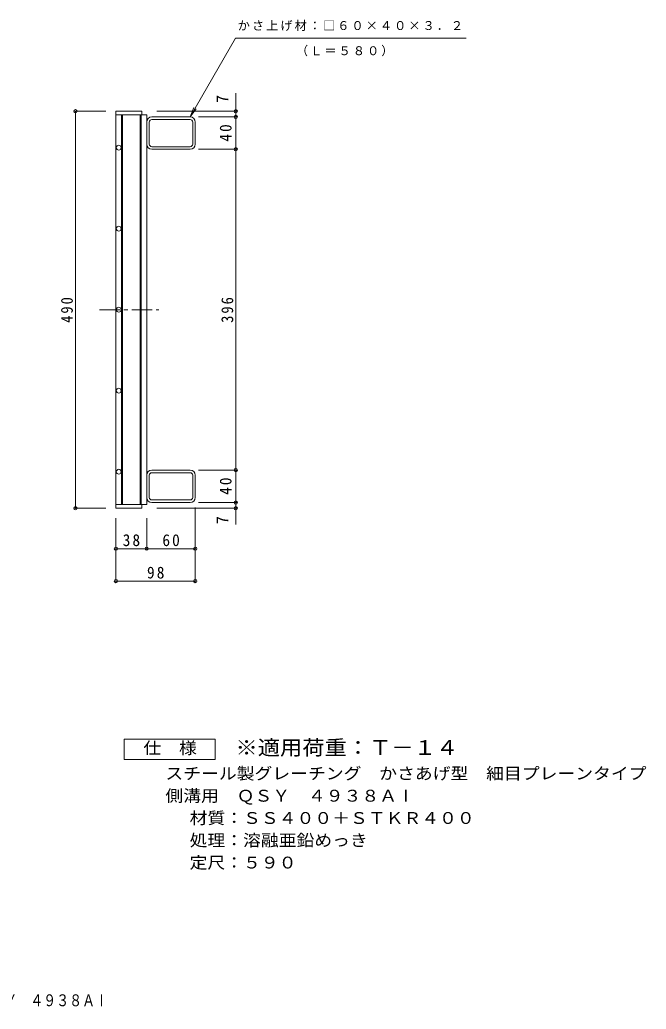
# Model space of a CAD drawing. Units: millimetres, scale not verified. Extents: x -673 to 874, y -683 to 567.
# Drawn here: x 100 to 874, y -683 to 538 of the extents above; entities that cross this region are included whole.
import ezdxf
from ezdxf.enums import TextEntityAlignment as Align

# ---------------------------------------------------------------- set-up
doc = ezdxf.new("R2010")
doc.units = ezdxf.units.MM
doc.header["$LTSCALE"] = 5
doc.header["$PDMODE"] = 32
doc.header["$PDSIZE"] = 4
doc.linetypes.add('CHAIN1', pattern=[8, 5, -1, 1, -1])
for name, color, linetype, lineweight in [('A-1_ピット', 2, 'Continuous', 9), ('A-2_蓋', 3, 'Continuous', 9), ('A-4_寸法', 7, 'Continuous', 9), ('A-5_仕様文', 7, 'Continuous', 9), ('F-4_F-4ﾚｲﾔ', 2, 'Continuous', 9)]:
    doc.layers.add(name, color=color, linetype=linetype, lineweight=lineweight)
doc.layers.add('F-5_F-5ﾚｲﾔ', color=2, linetype='Continuous')
doc.styles.add('ＭＳ ゴシック', font='')
doc.styles.get('ＭＳ ゴシック').set_extended_font_data('MS Gothic')

msp = doc.modelspace()

# ---------------------------------------------------------------- linework, layer by layer
at = {"layer": 'A-1_ピット'}
for p, q in [((310.452, 418.068), (263.252, 418.068)), ((260.052, 384.468), (260.052, 411.668)), ((310.452, 414.868), (263.252, 414.868)), ((313.652, 384.468), (313.652, 411.668)), ((316.852, 384.468), (316.852, 411.668)), ((263.252, 381.268), (310.452, 381.268)), ((310.452, 378.068), (263.252, 378.068)), ((260.052, -24.333), (260.052, -51.533)), ((310.452, -17.933), (263.252, -17.933)), ((263.252, -21.133), (310.452, -21.133)), ((313.652, -24.333), (313.652, -51.533)), ((316.852, -24.333), (316.852, -51.533)), ((310.452, -54.733), (263.252, -54.733)), ((310.452, -57.933), (263.252, -57.933))]:
    msp.add_line(p, q, dxfattribs=at)
for centre, radius, start, end in [((263.252, 411.668), 6.4, 90, 180), ((310.452, 411.668), 6.4, 0, 90), ((263.252, 411.668), 3.2, 90, 180), ((310.452, 411.668), 3.2, 0, 90), ((263.252, 384.468), 6.4, 180, 270), ((263.252, 384.468), 3.2, 180, 270), ((310.452, 384.468), 6.4, 270, 0), ((310.452, 384.468), 3.2, 270, 0), ((263.252, -24.333), 6.4, 90, 180), ((263.252, -24.333), 3.2, 90, 180), ((310.452, -24.333), 6.4, 0, 90), ((310.452, -24.333), 3.2, 0, 90), ((263.252, -51.533), 6.4, 180, 270), ((263.252, -51.533), 3.2, 180, 270), ((310.452, -51.533), 3.2, 270, 0), ((310.452, -51.533), 6.4, 270, 0)]:
    msp.add_arc(centre, radius, start, end, dxfattribs=at)
at = {"layer": 'A-2_蓋'}
for p, q in [((218.852, 425.068), (250.852, 425.068)), ((218.852, 425.068), (218.852, -64.932)), ((218.852, 420.568), (256.852, 420.568)), ((225.852, 420.568), (225.852, -60.432)), ((226.852, 420.568), (226.852, -60.432)), ((248.852, 420.568), (248.852, -60.432)), ((249.852, 420.568), (249.852, -60.432)), ((250.852, 425.068), (250.852, 420.568)), ((256.852, 420.568), (256.852, -60.432)), ((218.852, -60.432), (256.852, -60.432)), ((250.852, -60.432), (250.852, -64.932)), ((218.852, -64.932), (250.852, -64.932))]:
    msp.add_line(p, q, dxfattribs=at)
at = {"layer": 'A-2_蓋', "linetype": 'CHAIN1'}
msp.add_line((198.705, 180.068), (272.031, 180.068), dxfattribs=at)
at = {"layer": 'A-2_蓋'}
for centre in [(222.352, 380.068), (222.352, 280.067), (222.352, 180.068), (222.352, 80.068), (222.352, -19.932)]:
    msp.add_circle(centre, 3, dxfattribs=at)
at = {"layer": 'A-4_寸法'}
for p, q in [((366.852, -85.134), (366.852, 447.487)), ((206.352, 425.068), (167.352, 425.068)), ((168.852, -64.933), (168.852, 425.068)), ((269.352, 425.068), (368.352, 425.068)), ((320.952, 418.068), (368.352, 418.068)), ((320.952, 378.067), (368.352, 378.067)), ((320.952, -17.933), (368.352, -17.933)), ((320.952, -57.933), (368.352, -57.933)), ((206.352, -64.933), (167.352, -64.933)), ((269.352, -64.933), (368.352, -64.933)), ((316.852, -64.033), (316.852, -156.433)), ((218.852, -77.433), (218.852, -156.433)), ((256.852, -77.433), (256.852, -116.433)), ((218.852, -114.933), (316.852, -114.933)), ((218.852, -154.933), (316.852, -154.933))]:
    msp.add_line(p, q, dxfattribs=at)
for p in [(168.852, 425.068), (366.852, 425.068), (366.852, 418.068), (366.852, 378.067), (366.852, -17.933), (366.852, -57.933), (168.852, -64.933), (366.852, -64.933), (218.852, -114.933), (256.852, -114.933), (316.852, -114.933), (218.852, -154.933), (316.852, -154.933)]:
    msp.add_point(p, dxfattribs=at)
at = {"layer": 'A-5_仕様文'}
for q in [(315.235, 429.616), (318.061, 427.985)]:
    msp.add_line((310.452, 418.068), q, dxfattribs=at)
msp.add_lwpolyline([(310.452, 418.068), (366.455, 515.068), (651.129, 515.068)], dxfattribs=at)
at = {"layer": 'F-4_F-4ﾚｲﾔ'}
msp.add_lwpolyline([(228.955, -375.094), (228.955, -350.094), (341.455, -350.094), (341.455, -375.094)], close=True, dxfattribs=at)

# ---------------------------------------------------------------- texts
at = {"layer": 'A-4_寸法', "color": 2, "style": 'ＭＳ ゴシック'}
for p in [(361.852, 435.145), (361.852, -84.542)]:
    msp.add_text('7', height=14.66, rotation=90, dxfattribs=at).set_placement(p, align=Align.BOTTOM_LEFT)
at = {"layer": 'A-4_寸法', "color": 2, "char_height": 14.66, "attachment_point": 7, "rotation": 90, "style": 'ＭＳ ゴシック'}
for s, insert in [('\\T1.27;\\W0.95;40', (361.852, 387.443)), ('\\T1.27;\\W0.9;490', (165.852, 163.817)), ('\\T1.27;\\W0.9;396', (363.852, 163.817)), ('\\T1.27;\\W0.95;40', (361.852, -48.558))]:
    msp.add_mtext(s, dxfattribs=dict(at, insert=insert))
at = {"layer": 'A-4_寸法', "color": 2, "char_height": 14.66, "attachment_point": 7, "style": 'ＭＳ ゴシック'}
for s, insert in [('\\T1.27;\\W0.95;38', (227.227, -111.933)), ('\\T1.27;\\W0.95;60', (276.227, -111.933)), ('\\T1.27;\\W0.95;98', (257.227, -151.933))]:
    msp.add_mtext(s, dxfattribs=dict(at, insert=insert))
at = {"layer": 'A-5_仕様文', "char_height": 11, "attachment_point": 7, "style": 'ＭＳ ゴシック'}
for s, insert in [('\\T1.17;かさ上げ材：□６０×４０×３．２', (369.254, 524.115)), ('\\T1.17;（Ｌ＝５８０）', (441.124, 492.779))]:
    msp.add_mtext(s, dxfattribs=dict(at, insert=insert))
at = {"layer": 'F-4_F-4ﾚｲﾔ', "style": 'ＭＳ ゴシック', "width": 1.1}
for s, p in [('仕\u3000様', (252.705, -372.594)), ('スチール製グレーチング\u3000かさあげ型\u3000細目プレーンタイプ', (280, -404.054)), ('側溝用\u3000ＱＳＹ\u3000４９３８ＡⅠ', (280, -431.555)), ('材質：ＳＳ４００＋ＳＴＫＲ４００', (309.856, -459.053)), ('処理：溶融亜鉛めっき', (309.856, -486.554)), ('定尺：５９０', (309.856, -514.054))]:
    msp.add_text(s, height=14.66, dxfattribs=at).set_placement(p, align=Align.BOTTOM_LEFT)
at = {"layer": 'F-5_F-5ﾚｲﾔ', "color": 3, "style": 'ＭＳ ゴシック', "width": 1.1}
msp.add_text('※適用荷重：Ｔ－１４', height=18.33, dxfattribs=at).set_placement((366.455, -375.094), align=Align.BOTTOM_LEFT)
at = {"layer": 'F-5_F-5ﾚｲﾔ', "style": 'ＭＳ ゴシック', "width": 0.8}
msp.add_text('スチール製グレーチング\u3000かさあげ型\u3000細目プレーンタイプ\u3000側溝用\u3000ＱＳＹ\u3000４９３８ＡⅠ', height=14.66, dxfattribs=at).set_placement((-462.75, -684.054), align=Align.BOTTOM_LEFT)

doc.saveas('drawing.dxf')
